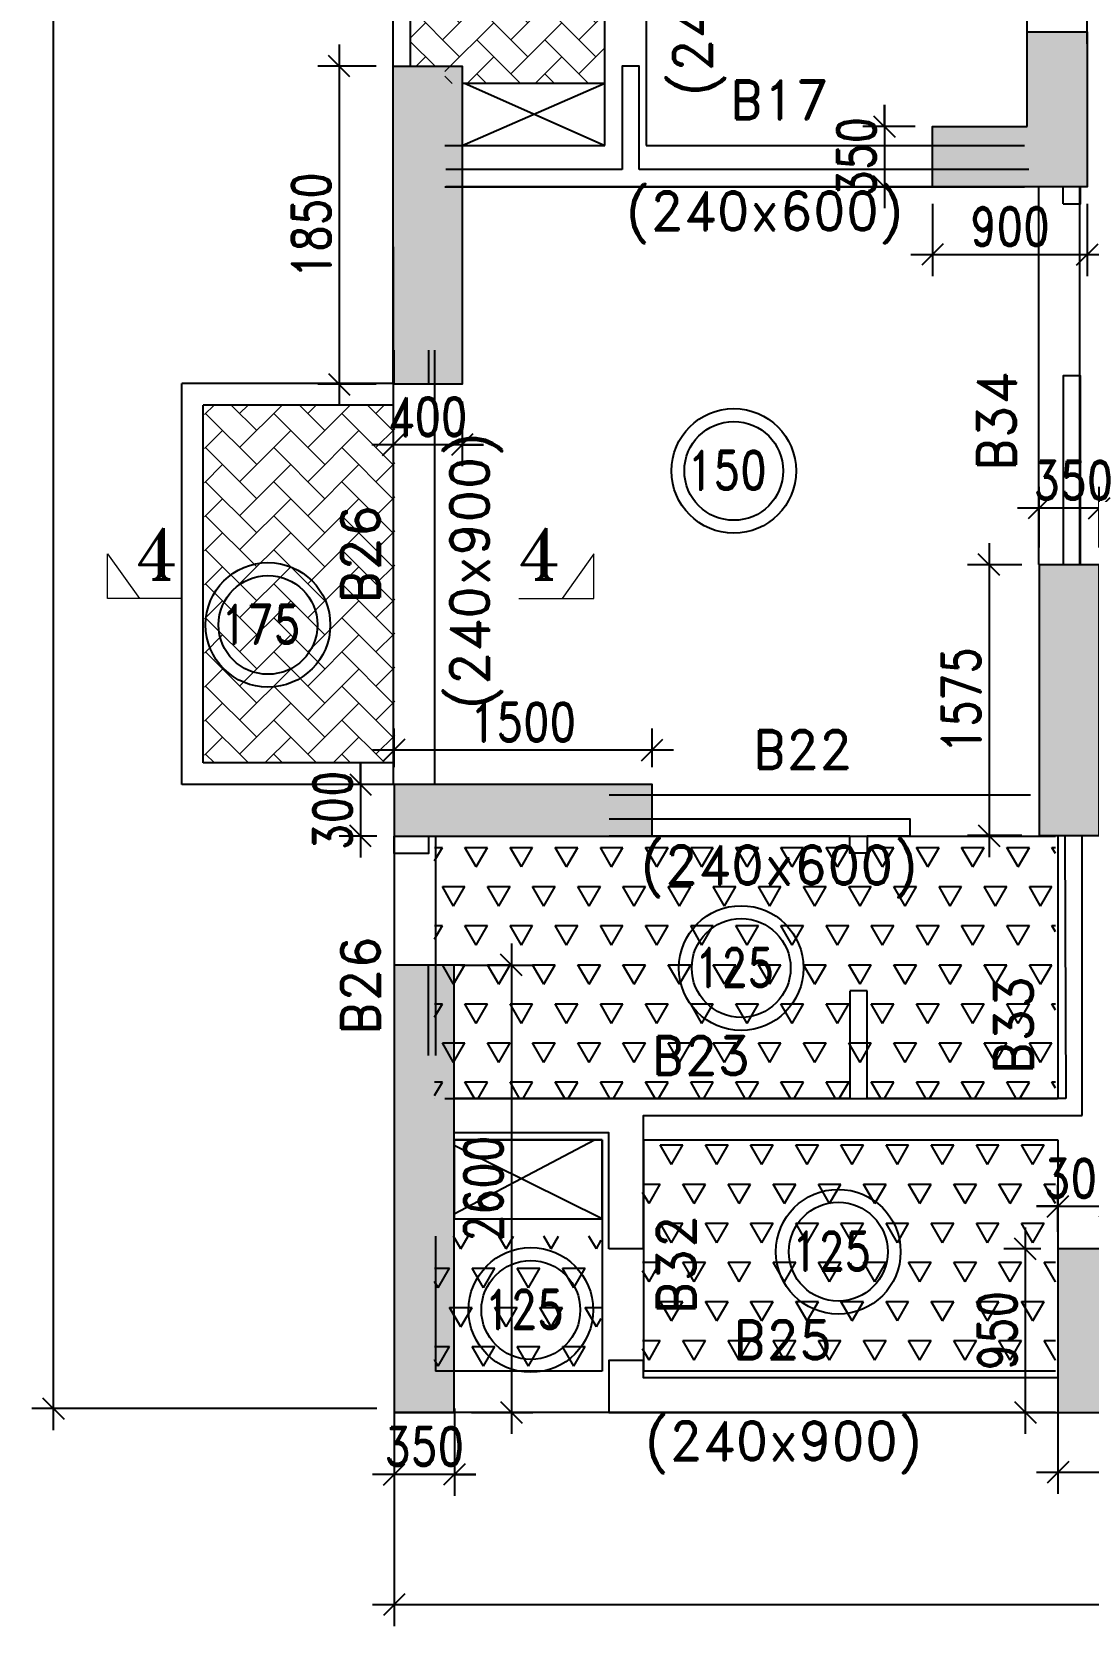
# Model space of a CAD drawing. Header units: millimetres. Extents: x 2061841 to 105821645, y -77612 to 48520811.
# Drawn here: x 105299193 to 105305333, y 48434909 to 48444176 of the extents above; entities that cross this region are included whole.
import ezdxf

# ---------------------------------------------------------------- set-up
doc = ezdxf.new("R2010")
doc.units = ezdxf.units.MM
doc.header["$LTSCALE"] = 10
doc.header["$MEASUREMENT"] = 0
doc.linetypes.add('$0$HIDDEN', pattern=[0.375, 0.25, -0.125])
for name, color, linetype in [('AS-COLS', 2, 'Continuous'), ('DIM', 8, 'Continuous'), ('S-BEAM', 4, 'Continuous'), ('S-BEAMNO.', 4, 'Continuous'), ('S-CUTOUT', 6, 'Continuous'), ('S-NON STR WALL', 1, 'Continuous'), ('S-OPENING', 6, 'Continuous'), ('S-slab thk.', 2, 'Continuous'), ('S-Sunk', 8, 'Continuous'), ('xa_type A_Seventh floor plan$0$A-WALL', 3, 'Continuous')]:
    doc.layers.add(name, color=color, linetype=linetype)
for name, color, linetype, lineweight in [('S-Hatch Balcony', 8, 'Continuous', 5), ('S-STRCOL HATCH', 33, 'Continuous', 9), ('SEC-LINE', 1, 'Continuous', 15)]:
    doc.layers.add(name, color=color, linetype=linetype, lineweight=lineweight)
doc.styles.add('200', font='romand.shx', dxfattribs={"width": 0.8, "height": 225})
doc.styles.add('RD', font='romand.shx', dxfattribs={"width": 0.9, "height": 225})
doc.styles.add('RT', font='romant.shx', dxfattribs={"height": 250})
doc.dimstyles.new('GR1', dxfattribs={"dimtxt": 225, "dimasz": 125, "dimexe": 125, "dimexo": 100, "dimgap": 50, "dimtad": 1, "dimdec": 0, "dimzin": 3, "dimdsep": 46, "dimtxsty": '200', "dimblk1": 'OBLIQUE', "dimblk2": 'OBLIQUE', "dimsah": 1, "dimcen": 0.0625, "dimdle": 125, "dimclrd": 3, "dimclre": 3, "dimclrt": 2, "dimadec": 0, "dimazin": 0, "dimtfac": 1, "dimtdec": 0, "dimtix": 1, "dimtmove": 0, "dimatfit": 3, "dimfxl": 1, "dimtolj": 1, "dimtzin": 0, "dimarcsym": 0})

# ---------------------------------------------------------------- blocks, each defined once
blk = doc.blocks.new('A$C21A8152F')
at = {"layer": 'SEC-LINE'}
for p, q in [((513, 311), (292, 3)), ((513, 3), (513, 311)), ((-7, 3), (513, 3))]:
    blk.add_line(p, q, dxfattribs=at)
blk = doc.blocks.new('_Oblique')
at = {"color": 0, "linetype": 'ByBlock', "lineweight": -2}
blk.add_line((-0.5, -0.5), (0.5, 0.5), dxfattribs=at)
blk = doc.blocks.new('*D359')
at = {"layer": 'Defpoints', "color": 0, "transparency": 16777216}
for p in [(102536317.6, 48561676.5), (102539498.1, 48561676.5), (102538298.6, 48534188.6)]:
    blk.add_point(p, dxfattribs=at)
at = {"layer": 'S-NON STR WALL', "color": 3, "lineweight": -2, "transparency": 16777216}
for p, q in [((102536317.6, 48534063.6), (102536317.6, 48561801.5)), ((102539398.1, 48561676.5), (102536192.6, 48561676.5)), ((102538198.6, 48534188.6), (102536192.6, 48534188.6))]:
    blk.add_line(p, q, dxfattribs=at)
at = {"layer": 'S-NON STR WALL', "color": 3, "linetype": 'ByBlock', "lineweight": -2, "transparency": 16777216, "xscale": 125, "yscale": 125, "zscale": 125}
for p, rotation in [((102536317.6, 48561676.5), 90), ((102536317.6, 48534188.6), 270)]:
    blk.add_blockref('_Oblique', p, dxfattribs=dict(at, rotation=rotation))
at = {"layer": 'S-NON STR WALL', "color": 2, "transparency": 16777216, "insert": (102536155.1, 48547932.6), "char_height": 225, "attachment_point": 5, "rotation": 90, "style": '200'}
blk.add_mtext('\\A1;27488', dxfattribs=at)
blk = doc.blocks.new('*D385')
at = {"layer": 'Defpoints', "color": 0, "transparency": 16777216}
for p in [(4554.3, 8748.3), (4554.3, 8352.1), (4904.3, 8340.2)]:
    blk.add_point(p, dxfattribs=at)
at = {"layer": 'DIM', "color": 3, "lineweight": -2, "transparency": 16777216}
for p, q in [((4554.3, 8452.1), (4554.3, 8873.3)), ((4904.3, 8440.2), (4904.3, 8873.3)), ((5029.3, 8748.3), (4429.3, 8748.3)), ((4554.3, 8748.3), (4429.3, 8748.3)), ((4904.3, 8748.3), (5029.3, 8748.3))]:
    blk.add_line(p, q, dxfattribs=at)
at = {"layer": 'DIM', "color": 3, "linetype": 'ByBlock', "lineweight": -2, "transparency": 16777216, "xscale": 125, "yscale": 125, "zscale": 125}
blk.add_blockref('_Oblique', (4554.3, 8748.3), dxfattribs=at)
at = {"layer": 'DIM', "color": 3, "linetype": 'ByBlock', "lineweight": -2, "transparency": 16777216, "xscale": 125, "yscale": 125, "zscale": 125, "rotation": 180}
blk.add_blockref('_Oblique', (4904.3, 8748.3), dxfattribs=at)
at = {"layer": 'DIM', "color": 2, "transparency": 16777216, "insert": (4729.3, 8910.8), "char_height": 225, "attachment_point": 5, "style": '200'}
blk.add_mtext('\\A1;350', dxfattribs=at)
blk = doc.blocks.new('*D427')
at = {"layer": 'Defpoints', "color": 0, "transparency": 16777216}
for p in [(874.3, 4135.9), (679.3, 3835.9), (874.3, 3835.9)]:
    blk.add_point(p, dxfattribs=at)
at = {"layer": 'DIM', "color": 3, "lineweight": -2, "transparency": 16777216}
for p, q in [((679.3, 4260.9), (679.3, 3710.9)), ((679.3, 4135.9), (679.3, 4260.9)), ((774.3, 4135.9), (554.3, 4135.9)), ((774.3, 3835.9), (554.3, 3835.9)), ((679.3, 3835.9), (679.3, 3710.9))]:
    blk.add_line(p, q, dxfattribs=at)
at = {"layer": 'DIM', "color": 3, "linetype": 'ByBlock', "lineweight": -2, "transparency": 16777216, "xscale": 125, "yscale": 125, "zscale": 125}
for p, rotation in [((679.3, 4135.9), 270), ((679.3, 3835.9), 90)]:
    blk.add_blockref('_Oblique', p, dxfattribs=dict(at, rotation=rotation))
at = {"layer": 'DIM', "color": 2, "transparency": 16777216, "insert": (516.8, 3985.9), "char_height": 225, "attachment_point": 5, "rotation": 90, "style": '200'}
blk.add_mtext('\\A1;300', dxfattribs=at)
blk = doc.blocks.new('*D428')
at = {"layer": 'Defpoints', "color": 0, "transparency": 16777216}
for p in [(874.3, 4335.9), (874.3, 4135.9), (2374.3, 4135.9)]:
    blk.add_point(p, dxfattribs=at)
at = {"layer": 'DIM', "color": 3, "lineweight": -2, "transparency": 16777216}
for p, q in [((874.3, 4235.9), (874.3, 4460.9)), ((2374.3, 4235.9), (2374.3, 4460.9)), ((2499.3, 4335.9), (749.3, 4335.9))]:
    blk.add_line(p, q, dxfattribs=at)
at = {"layer": 'DIM', "color": 3, "linetype": 'ByBlock', "lineweight": -2, "transparency": 16777216, "xscale": 125, "yscale": 125, "zscale": 125, "rotation": 180}
blk.add_blockref('_Oblique', (874.3, 4335.9), dxfattribs=at)
at = {"layer": 'DIM', "color": 3, "linetype": 'ByBlock', "lineweight": -2, "transparency": 16777216, "xscale": 125, "yscale": 125, "zscale": 125}
blk.add_blockref('_Oblique', (2374.3, 4335.9), dxfattribs=at)
at = {"layer": 'DIM', "color": 2, "transparency": 16777216, "insert": (1624.3, 4498.4), "char_height": 225, "attachment_point": 5, "style": '200'}
blk.add_mtext('\\A1;1500', dxfattribs=at)
blk = doc.blocks.new('*D429')
at = {"layer": 'Defpoints', "color": 0, "transparency": 16777216}
for p in [(1162.9, 3085.8), (1224.4, 485.9), (1555.9, 485.9)]:
    blk.add_point(p, dxfattribs=at)
at = {"layer": 'DIM', "color": 3, "lineweight": -2, "transparency": 16777216}
for p, q in [((1555.9, 3210.8), (1555.9, 360.9)), ((1262.9, 3085.8), (1680.9, 3085.8)), ((1324.4, 485.9), (1680.9, 485.9))]:
    blk.add_line(p, q, dxfattribs=at)
at = {"layer": 'DIM', "color": 3, "linetype": 'ByBlock', "lineweight": -2, "transparency": 16777216, "xscale": 125, "yscale": 125, "zscale": 125}
for p, rotation in [((1555.9, 3085.8), 90), ((1555.9, 485.9), 270)]:
    blk.add_blockref('_Oblique', p, dxfattribs=dict(at, rotation=rotation))
at = {"layer": 'DIM', "color": 2, "transparency": 16777216, "insert": (1393.4, 1785.8), "char_height": 225, "attachment_point": 5, "rotation": 90, "style": '200'}
blk.add_mtext('\\A1;2600', dxfattribs=at)
blk = doc.blocks.new('*D430')
at = {"layer": 'Defpoints', "color": 0, "transparency": 16777216}
for p in [(874.6, 607.9), (1224.6, 607.9), (874.6, 125)]:
    blk.add_point(p, dxfattribs=at)
at = {"layer": 'DIM', "color": 3, "lineweight": -2, "transparency": 16777216}
for p, q in [((874.6, 507.9), (874.6, 0)), ((1224.6, 507.9), (1224.6, 0)), ((1349.6, 125), (749.6, 125)), ((874.6, 125), (749.6, 125)), ((1224.6, 125), (1349.6, 125))]:
    blk.add_line(p, q, dxfattribs=at)
at = {"layer": 'DIM', "color": 3, "linetype": 'ByBlock', "lineweight": -2, "transparency": 16777216, "xscale": 125, "yscale": 125, "zscale": 125}
blk.add_blockref('_Oblique', (874.6, 125), dxfattribs=at)
at = {"layer": 'DIM', "color": 3, "linetype": 'ByBlock', "lineweight": -2, "transparency": 16777216, "xscale": 125, "yscale": 125, "zscale": 125, "rotation": 180}
blk.add_blockref('_Oblique', (1224.6, 125), dxfattribs=at)
at = {"layer": 'DIM', "color": 2, "transparency": 16777216, "insert": (1049.6, 287.5), "char_height": 225, "attachment_point": 5, "style": '200'}
blk.add_mtext('\\A1;350', dxfattribs=at)
blk = doc.blocks.new('*D431')
at = {"layer": 'Defpoints', "color": 0, "transparency": 16777216}
for p in [(4623.8, 5413.4), (4332.8, 3838.4), (4623.8, 3838.4)]:
    blk.add_point(p, dxfattribs=at)
at = {"layer": 'DIM', "color": 3, "lineweight": -2, "transparency": 16777216}
for p, q in [((4332.8, 5538.4), (4332.8, 3713.4)), ((4523.8, 5413.4), (4207.8, 5413.4)), ((4523.8, 3838.4), (4207.8, 3838.4))]:
    blk.add_line(p, q, dxfattribs=at)
at = {"layer": 'DIM', "color": 3, "linetype": 'ByBlock', "lineweight": -2, "transparency": 16777216, "xscale": 125, "yscale": 125, "zscale": 125}
for p, rotation in [((4332.8, 5413.4), 90), ((4332.8, 3838.4), 270)]:
    blk.add_blockref('_Oblique', p, dxfattribs=dict(at, rotation=rotation))
at = {"layer": 'DIM', "color": 2, "transparency": 16777216, "insert": (4170.3, 4625.9), "char_height": 225, "attachment_point": 5, "rotation": 90, "style": '200'}
blk.add_mtext('\\A1;1575', dxfattribs=at)
blk = doc.blocks.new('*D432')
at = {"layer": 'Defpoints', "color": 0, "transparency": 16777216}
for p in [(4623.8, 5741.8), (4623.8, 5413.4), (4973.8, 5413.4)]:
    blk.add_point(p, dxfattribs=at)
at = {"layer": 'DIM', "color": 3, "lineweight": -2, "transparency": 16777216}
for p, q in [((4623.8, 5513.4), (4623.8, 5866.8)), ((4973.8, 5513.4), (4973.8, 5866.8)), ((5098.8, 5741.8), (4498.8, 5741.8))]:
    blk.add_line(p, q, dxfattribs=at)
at = {"layer": 'DIM', "color": 3, "linetype": 'ByBlock', "lineweight": -2, "transparency": 16777216, "xscale": 125, "yscale": 125, "zscale": 125, "rotation": 180}
blk.add_blockref('_Oblique', (4623.8, 5741.8), dxfattribs=at)
at = {"layer": 'DIM', "color": 3, "linetype": 'ByBlock', "lineweight": -2, "transparency": 16777216, "xscale": 125, "yscale": 125, "zscale": 125}
blk.add_blockref('_Oblique', (4973.8, 5741.8), dxfattribs=at)
at = {"layer": 'DIM', "color": 2, "transparency": 16777216, "insert": (4823.8, 5904.3), "char_height": 225, "attachment_point": 5, "style": '200'}
blk.add_mtext('\\A1;350', dxfattribs=at)
blk = doc.blocks.new('*D433')
at = {"layer": 'Defpoints', "color": 0, "transparency": 16777216}
for p in [(869.7, 8311.5), (555.4, 6461.9), (869.8, 6461.9)]:
    blk.add_point(p, dxfattribs=at)
at = {"layer": 'DIM', "color": 3, "lineweight": -2, "transparency": 16777216}
for p, q in [((555.4, 8436.5), (555.4, 6336.9)), ((769.7, 8311.5), (430.4, 8311.5)), ((769.8, 6461.9), (430.4, 6461.9))]:
    blk.add_line(p, q, dxfattribs=at)
at = {"layer": 'DIM', "color": 3, "linetype": 'ByBlock', "lineweight": -2, "transparency": 16777216, "xscale": 125, "yscale": 125, "zscale": 125}
for p, rotation in [((555.4, 8311.5), 90), ((555.4, 6461.9), 270)]:
    blk.add_blockref('_Oblique', p, dxfattribs=dict(at, rotation=rotation))
at = {"layer": 'DIM', "color": 2, "transparency": 16777216, "insert": (392.9, 7386.7), "char_height": 225, "attachment_point": 5, "rotation": 90, "style": '200'}
blk.add_mtext('\\A1;1850', dxfattribs=at)
blk = doc.blocks.new('*D434')
at = {"layer": 'Defpoints', "color": 0, "transparency": 16777216}
for p in [(869.8, 6461.9), (1269.8, 6461.9), (869.8, 6110.9)]:
    blk.add_point(p, dxfattribs=at)
at = {"layer": 'DIM', "color": 3, "lineweight": -2, "transparency": 16777216}
for p, q in [((869.8, 6361.9), (869.8, 5985.9)), ((1269.8, 6361.9), (1269.8, 5985.9)), ((1394.8, 6110.9), (744.8, 6110.9)), ((869.8, 6110.9), (744.8, 6110.9)), ((1269.8, 6110.9), (1394.8, 6110.9))]:
    blk.add_line(p, q, dxfattribs=at)
at = {"layer": 'DIM', "color": 3, "linetype": 'ByBlock', "lineweight": -2, "transparency": 16777216, "xscale": 125, "yscale": 125, "zscale": 125}
blk.add_blockref('_Oblique', (869.8, 6110.9), dxfattribs=at)
at = {"layer": 'DIM', "color": 3, "linetype": 'ByBlock', "lineweight": -2, "transparency": 16777216, "xscale": 125, "yscale": 125, "zscale": 125, "rotation": 180}
blk.add_blockref('_Oblique', (1269.8, 6110.9), dxfattribs=at)
at = {"layer": 'DIM', "color": 2, "transparency": 16777216, "insert": (1069.8, 6273.4), "char_height": 225, "attachment_point": 5, "style": '200'}
blk.add_mtext('\\A1;400', dxfattribs=at)
blk = doc.blocks.new('*D454')
at = {"layer": 'AS-COLS', "color": 3, "lineweight": -2, "transparency": 16777216}
for p, q in [((4733.6, 1535.5), (4733.6, 1808.6)), ((5033.6, 1535.5), (5033.6, 1808.6)), ((4608.6, 1683.6), (5158.6, 1683.6)), ((4733.6, 1683.6), (4608.6, 1683.6)), ((5033.6, 1683.6), (5158.6, 1683.6))]:
    blk.add_line(p, q, dxfattribs=at)
at = {"layer": 'Defpoints', "color": 0, "transparency": 16777216}
for p in [(5033.6, 1683.6), (4733.6, 1435.5), (5033.6, 1435.5)]:
    blk.add_point(p, dxfattribs=at)
at = {"layer": 'AS-COLS', "color": 3, "linetype": 'ByBlock', "lineweight": -2, "transparency": 16777216, "xscale": 125, "yscale": 125, "zscale": 125}
blk.add_blockref('_Oblique', (4733.6, 1683.6), dxfattribs=at)
at = {"layer": 'AS-COLS', "color": 3, "linetype": 'ByBlock', "lineweight": -2, "transparency": 16777216, "xscale": 125, "yscale": 125, "zscale": 125, "rotation": 180}
blk.add_blockref('_Oblique', (5033.6, 1683.6), dxfattribs=at)
at = {"layer": 'AS-COLS', "color": 2, "transparency": 16777216, "insert": (4883.6, 1846.1), "char_height": 225, "attachment_point": 5, "style": '200'}
blk.add_mtext('\\A1;300', dxfattribs=at)
blk = doc.blocks.new('*D455')
at = {"layer": 'AS-COLS', "color": 3, "lineweight": -2, "transparency": 16777216}
for p, q in [((4543.7, 1560.5), (4543.7, 360.9)), ((4633.6, 1435.5), (4418.7, 1435.5)), ((4633.6, 485.9), (4418.7, 485.9))]:
    blk.add_line(p, q, dxfattribs=at)
at = {"layer": 'Defpoints', "color": 0, "transparency": 16777216}
for p in [(4733.6, 1435.5), (4543.7, 485.9), (4733.6, 485.9)]:
    blk.add_point(p, dxfattribs=at)
at = {"layer": 'AS-COLS', "color": 3, "linetype": 'ByBlock', "lineweight": -2, "transparency": 16777216, "xscale": 125, "yscale": 125, "zscale": 125}
for p, rotation in [((4543.7, 1435.5), 90), ((4543.7, 485.9), 270)]:
    blk.add_blockref('_Oblique', p, dxfattribs=dict(at, rotation=rotation))
at = {"layer": 'AS-COLS', "color": 2, "transparency": 16777216, "insert": (4381.2, 960.7), "char_height": 225, "attachment_point": 5, "rotation": 90, "style": '200'}
blk.add_mtext('\\A1;950', dxfattribs=at)
blk = doc.blocks.new('*D457')
at = {"layer": 'AS-COLS', "color": 3, "lineweight": -2, "transparency": 16777216}
for p, q in [((4733.6, 517.6), (4733.6, 12.1)), ((6523.6, 385.9), (6523.6, 12.1)), ((6648.6, 137.1), (4608.6, 137.1))]:
    blk.add_line(p, q, dxfattribs=at)
at = {"layer": 'Defpoints', "color": 0, "transparency": 16777216}
for p in [(4733.6, 617.6), (6523.6, 485.9), (4733.6, 137.1)]:
    blk.add_point(p, dxfattribs=at)
at = {"layer": 'AS-COLS', "color": 3, "linetype": 'ByBlock', "lineweight": -2, "transparency": 16777216, "xscale": 125, "yscale": 125, "zscale": 125, "rotation": 180}
blk.add_blockref('_Oblique', (4733.6, 137.1), dxfattribs=at)
at = {"layer": 'AS-COLS', "color": 3, "linetype": 'ByBlock', "lineweight": -2, "transparency": 16777216, "xscale": 125, "yscale": 125, "zscale": 125}
blk.add_blockref('_Oblique', (6523.6, 137.1), dxfattribs=at)
at = {"layer": 'AS-COLS', "color": 2, "transparency": 16777216, "insert": (5628.6, 299.6), "char_height": 225, "attachment_point": 5, "style": '200'}
blk.add_mtext('\\A1;1790', dxfattribs=at)
blk = doc.blocks.new('*D477')
at = {"layer": 'AS-COLS', "color": 3, "lineweight": -2, "transparency": 16777216}
for p, q in [((4004.3, 7510.5), (4004.3, 7091.3)), ((4904.3, 7510.5), (4904.3, 7091.3)), ((3879.3, 7216.3), (5029.3, 7216.3))]:
    blk.add_line(p, q, dxfattribs=at)
at = {"layer": 'Defpoints', "color": 0, "transparency": 16777216}
for p in [(4004.3, 7610.5), (4904.3, 7610.5), (4904.3, 7216.3)]:
    blk.add_point(p, dxfattribs=at)
at = {"layer": 'AS-COLS', "color": 3, "linetype": 'ByBlock', "lineweight": -2, "transparency": 16777216, "xscale": 125, "yscale": 125, "zscale": 125, "rotation": 180}
blk.add_blockref('_Oblique', (4004.3, 7216.3), dxfattribs=at)
at = {"layer": 'AS-COLS', "color": 3, "linetype": 'ByBlock', "lineweight": -2, "transparency": 16777216, "xscale": 125, "yscale": 125, "zscale": 125}
blk.add_blockref('_Oblique', (4904.3, 7216.3), dxfattribs=at)
at = {"layer": 'AS-COLS', "color": 2, "transparency": 16777216, "insert": (4454.3, 7378.8), "char_height": 225, "attachment_point": 5, "style": '200'}
blk.add_mtext('\\A1;900', dxfattribs=at)
blk = doc.blocks.new('*D478')
at = {"layer": 'AS-COLS', "color": 3, "lineweight": -2, "transparency": 16777216}
for p, q in [((3724.4, 8085.5), (3724.4, 7485.5)), ((3724.4, 7960.5), (3724.4, 8085.5)), ((3904.3, 7960.5), (3599.4, 7960.5)), ((3904.3, 7610.5), (3599.4, 7610.5)), ((3724.4, 7610.5), (3724.4, 7485.5))]:
    blk.add_line(p, q, dxfattribs=at)
at = {"layer": 'Defpoints', "color": 0, "transparency": 16777216}
for p in [(4004.3, 7960.5), (3724.4, 7610.5), (4004.3, 7610.5)]:
    blk.add_point(p, dxfattribs=at)
at = {"layer": 'AS-COLS', "color": 3, "linetype": 'ByBlock', "lineweight": -2, "transparency": 16777216, "xscale": 125, "yscale": 125, "zscale": 125}
for p, rotation in [((3724.4, 7960.5), 270), ((3724.4, 7610.5), 90)]:
    blk.add_blockref('_Oblique', p, dxfattribs=dict(at, rotation=rotation))
at = {"layer": 'AS-COLS', "color": 2, "transparency": 16777216, "insert": (3561.9, 7785.5), "char_height": 225, "attachment_point": 5, "rotation": 90, "style": '200'}
blk.add_mtext('\\A1;350', dxfattribs=at)
blk = doc.blocks.new('*D662')
at = {"layer": 'AS-COLS', "color": 3, "lineweight": -2, "transparency": 16777216}
for p, q in [((102538298.3, 48534066.5), (102538298.3, 48532924)), ((102563538.6, 48534066.5), (102563538.6, 48532924)), ((102538173.3, 48533049), (102563663.6, 48533049))]:
    blk.add_line(p, q, dxfattribs=at)
at = {"layer": 'Defpoints', "color": 0, "transparency": 16777216}
for p in [(102538298.3, 48534166.5), (102563538.6, 48534166.5), (102563538.6, 48533049)]:
    blk.add_point(p, dxfattribs=at)
at = {"layer": 'AS-COLS', "color": 3, "linetype": 'ByBlock', "lineweight": -2, "transparency": 16777216, "xscale": 125, "yscale": 125, "zscale": 125, "rotation": 180}
blk.add_blockref('_Oblique', (102538298.3, 48533049), dxfattribs=at)
at = {"layer": 'AS-COLS', "color": 3, "linetype": 'ByBlock', "lineweight": -2, "transparency": 16777216, "xscale": 125, "yscale": 125, "zscale": 125}
blk.add_blockref('_Oblique', (102563538.6, 48533049), dxfattribs=at)
at = {"layer": 'AS-COLS', "color": 2, "transparency": 16777216, "insert": (102550918.4, 48533211.5), "char_height": 225, "attachment_point": 5, "style": '200'}
blk.add_mtext('\\A1;25240', dxfattribs=at)
blk = doc.blocks.new('G$CDE8A9FAD')
at = {"layer": 'S-STRCOL HATCH'}
h = blk.add_hatch(color=256, dxfattribs=at)
h.dxf.hatch_style = 1
h.paths.add_polyline_path([(4554.3, 7960.5), (4554.3, 8510.5), (4904.3, 8510.5), (4904.3, 7610.5), (4004.3, 7610.5), (4004.3, 7960.5), (4554.3, 7960.5)])
h = blk.add_hatch(color=256, dxfattribs=at)
h.dxf.hatch_style = 1
h.paths.add_polyline_path([(869.8, 6461.9), (869.7, 8311.5), (1269.7, 8311.5), (1269.8, 6461.9), (869.8, 6461.9)])
h = blk.add_hatch(color=256, dxfattribs=at)
h.dxf.hatch_style = 1
h.paths.add_polyline_path([(4623.8, 3838.4), (4973.8, 3838.4), (4973.8, 5413.4), (4623.8, 5413.4), (4623.8, 3838.4)])
h = blk.add_hatch(color=256, dxfattribs=at)
h.dxf.hatch_style = 1
h.paths.add_polyline_path([(874.3, 3835.9), (2374.3, 3835.9), (2374.3, 4135.9), (874.3, 4135.9), (874.3, 3835.9)])
h = blk.add_hatch(color=256, dxfattribs=at)
h.dxf.hatch_style = 1
h.paths.add_polyline_path([(1224.4, 485.9), (1224.4, 3085.8), (874.4, 3085.8), (874.4, 485.9), (1224.4, 485.9)])
h = blk.add_hatch(color=256, dxfattribs=at)
h.dxf.hatch_style = 1
h.paths.add_polyline_path([(4733.6, 485.9), (6519, 485.9), (6519, 805.9), (5033.6, 805.9), (5033.6, 1435.5), (4733.6, 1435.5), (4733.6, 485.9)])
at = {"layer": 'AS-COLS', "color": 1, "elevation": 0}
for points in [[(4554.3, 7960.5), (4554.3, 8510.5), (4904.3, 8510.5), (4904.3, 7610.5), (4004.3, 7610.5), (4004.3, 7960.5), (4554.3, 7960.5)], [(4733.6, 485.9), (6519, 485.9), (6519, 805.9), (5033.6, 805.9), (5033.6, 1435.5), (4733.6, 1435.5), (4733.6, 485.9)]]:
    blk.add_lwpolyline(points, dxfattribs=at)
for points in [[(869.8, 6461.9), (869.7, 8311.5), (1269.7, 8311.5), (1269.8, 6461.9)], [(4623.8, 3838.4), (4973.8, 3838.4), (4973.8, 5413.4), (4623.8, 5413.4)], [(874.3, 3835.9), (2374.3, 3835.9), (2374.3, 4135.9), (874.3, 4135.9)], [(1224.4, 485.9), (1224.4, 3085.8), (874.4, 3085.8), (874.4, 485.9)]]:
    blk.add_lwpolyline(points, close=True, dxfattribs=at)
at = {"layer": 'AS-COLS', "color": 6}
for base, p1, p2, picture, middle in [((3724.4, 7610.5), (4004.3, 7960.5), (4004.3, 7610.5), '*D478', (3561.9, 7785.5)), ((4543.7, 485.9), (4733.6, 1435.5), (4733.6, 485.9), '*D455', (4381.2, 960.7))]:
    dim = blk.add_linear_dim(base=base, p1=p1, p2=p2, angle=90, dimstyle='GR1', dxfattribs=at)
    dim.commit()
    dim.dimension.update_dxf_attribs({"geometry": picture, "text_midpoint": middle})
for base, p1, p2, picture, middle in [((4904.3, 7216.3), (4004.3, 7610.5), (4904.3, 7610.5), '*D477', (4454.3, 7378.8)), ((5033.6, 1683.6), (4733.6, 1435.5), (5033.6, 1435.5), '*D454', (4883.6, 1846.1)), ((4733.6, 137.1), (6523.6, 485.9), (4733.6, 617.6), '*D457', (5628.6, 299.6))]:
    dim = blk.add_linear_dim(base=base, p1=p1, p2=p2, dimstyle='GR1', dxfattribs=at)
    dim.commit()
    dim.dimension.update_dxf_attribs({"geometry": picture, "text_midpoint": middle})
at = {"layer": 'DIM'}
for base, p1, p2, picture, middle in [((4554.3, 8748.3, 0), (4904.3, 8340.2), (4554.3, 8352.1), '*D385', (4729.3, 8910.8, 0)), ((869.8, 6110.9, 0), (1269.8, 6461.9), (869.8, 6461.9), '*D434', (1069.8, 6273.4, 0)), ((874.3, 4335.9, 0), (2374.3, 4135.9), (874.3, 4135.9), '*D428', (1624.3, 4498.4, 0)), ((874.6, 125, 0), (1224.6, 607.9), (874.6, 607.9), '*D430', (1049.6, 287.5, 0))]:
    dim = blk.add_linear_dim(base=base, p1=p1, p2=p2, dimstyle='GR1', dxfattribs=at)
    dim.commit()
    dim.dimension.update_dxf_attribs({"geometry": picture, "text_midpoint": middle})
for base, p1, p2, picture, middle in [((555.4, 6461.9, 0), (869.7, 8311.5), (869.8, 6461.9), '*D433', (392.9, 7386.7, 0)), ((4332.8, 3838.4, 0), (4623.8, 5413.4), (4623.8, 3838.4), '*D431', (4170.3, 4625.9, 0)), ((679.3, 3835.9, 0), (874.3, 4135.9), (874.3, 3835.9), '*D427', (516.8, 3985.9, 0)), ((1555.9, 485.9, 0), (1162.9, 3085.8), (1224.4, 485.9), '*D429', (1393.4, 1785.8, 0))]:
    dim = blk.add_linear_dim(base=base, p1=p1, p2=p2, angle=90, dimstyle='GR1', dxfattribs=at)
    dim.commit()
    dim.dimension.update_dxf_attribs({"geometry": picture, "text_midpoint": middle})
dim = blk.add_linear_dim(base=(4623.8, 5741.8, 0), p1=(4973.8, 5413.4), p2=(4623.8, 5413.4), dimstyle='GR1', dxfattribs=at)
dim.commit()
dim.dimension.update_dxf_attribs({"geometry": '*D432', "text_midpoint": (4823.8, 5741.8, 0), "dimtype": 128})
blk = doc.blocks.new('TOWER-A TYPICAL FLOOR FRAMING PLAN N')
at = {"layer": 'S-Hatch Balcony'}
h = blk.add_hatch(dxfattribs=at)
h.set_pattern_fill('AR-HBONE', color=256, scale=35, style=0)
h.set_pattern_definition([(45, (101994357.28, 48841298.31), (2e-14, 197.9899), [420, -140]), (135, (101994456.27, 48841397.31), (2e-14, 197.9899), [420, -140])])
edge = h.paths.add_edge_path()
edge.add_line((102539649, 48547716.2), (102538393.7, 48547716.2))
edge.add_line((102538393.7, 48547716.2), (102538393.7, 48541991.2))
edge.add_line((102538393.7, 48541991.2), (102538593.7, 48541991.2))
edge.add_line((102538593.7, 48541991.2), (102538593.7, 48541891.2))
edge.add_line((102538593.7, 48541891.2), (102539518.8, 48541891.2))
edge.add_line((102539518.8, 48541891.2), (102539518.8, 48544140))
edge.add_line((102539518.8, 48544140), (102539649, 48544140))
edge.add_line((102539649, 48544140), (102539653.7, 48547676.2))
h = blk.add_hatch(dxfattribs=at)
h.set_pattern_fill('AR-HBONE', color=256, scale=35, style=0)
h.set_pattern_definition([(45, (101994365.28, 48841501.32), (2e-14, 197.9899), [420, -140]), (135, (101994464.28, 48841600.32), (2e-14, 197.9899), [420, -140])])
h.paths.add_polyline_path([(102538301.7, 48540021.5), (102537196.4, 48540021.5), (102537196.4, 48537941.5), (102538301.7, 48537941.5)])
at = {"layer": 'S-Sunk'}
h = blk.add_hatch(dxfattribs=at)
h.set_pattern_fill('TRIANG', color=8, scale=700, style=0)
h.set_pattern_definition([(60, (101974325.8, 48843063.37), (-131.25, 227.33167), [131.25, -131.25]), (120, (101974325.8, 48843063.37), (-262.5, 1e-07), [131.25, -131.25]), (0, (101974260.17, 48843177.04), (131.25, 227.33167), [131.25, -131.25])])
h.paths.add_polyline_path([(102538533.7, 48537516.5), (102542143.6, 48537516.5), (102542143.6, 48535991.5), (102538533.7, 48535991.5)])
h = blk.add_hatch(dxfattribs=at)
h.set_pattern_fill('TRIANG', color=8, scale=700, style=0)
h.set_pattern_definition([(60, (101974411.64, 48841333.37), (-131.25, 227.33167), [131.25, -131.25]), (120, (101974411.64, 48841333.37), (-262.5, 1e-07), [131.25, -131.25]), (0, (101974346.02, 48841447.04), (131.25, 227.33167), [131.25, -131.25])])
h.paths.add_polyline_path([(102539743, 48535786.5), (102542143.6, 48535786.5), (102542143.6, 48534441.6), (102539743, 48534441.6)])
h = blk.add_hatch(dxfattribs=at)
h.set_pattern_fill('TRIANG', color=8, scale=700, style=0)
h.set_pattern_definition([(60, (101970561.7, 48841298.31), (-131.25, 227.33167), [131.25, -131.25]), (120, (101970561.7, 48841298.31), (-262.5, 1e-07), [131.25, -131.25]), (0, (101970496.07, 48841411.98), (131.25, 227.33167), [131.25, -131.25])])
h.paths.add_polyline_path([(102538533.7, 48535191.5), (102539503, 48535191.5), (102539503, 48534406.5), (102538533.7, 48534406.5)])
at = {"layer": 'S-BEAM'}
for p, q in [((102538293.7, 48541991.2), (102538293.7, 48547801.2, 0)), ((102538393.7, 48541991.2), (102538393.7, 48547701.2, 0)), ((102539523.6, 48541531.2), (102539523.6, 48543841.2)), ((102539523.6, 48541891.2), (102538693.7, 48541891.2)), ((102538593.7, 48541531.2), (102539518.8, 48541531.2)), ((102538693.7, 48541531.2), (102539523.6, 48541531.2)), ((102538293.7, 48540941.2), (102538293.7, 48537816.5)), ((102538293.7, 48540146.5, 0), (102537063.4, 48540146.5, 0)), ((102537063.4, 48537816.5, 0), (102537063.4, 48540146.5, 0)), ((102538298.6, 48540021.5, 0), (102537188.4, 48540021.5, 0)), ((102537188.4, 48537941.5, 0), (102537188.4, 48540021.5, 0)), ((102538293.7, 48537941.5, 0), (102537188.4, 48537941.5, 0)), ((102538293.7, 48537816.5, 0), (102537063.4, 48537816.5, 0)), ((102542157.8, 48537519.1), (102542157.8, 48535991.5)), ((102538298.3, 48537516.5), (102538298.3, 48534166.5)), ((102538298.3, 48537516.5), (102538298.3, 48536377.9)), ((102538538.3, 48537516.5), (102538538.3, 48536241.5)), ((102539548.3, 48537516.5), (102542143.6, 48537516.5)), ((102538533.7, 48535991.5), (102538533.7, 48535991.5)), ((102542157.8, 48535751.5), (102542157.8, 48535116.2)), ((102538538.3, 48535191.5), (102538538.3, 48534406.5)), ((102539507.6, 48534406.5), (102538538.3, 48534406.5)), ((102542143, 48534406.5), (102539747.6, 48534406.5)), ((102542143, 48534166.5), (102538298.3, 48534166.5))]:
    blk.add_line(p, q, dxfattribs=at)
at = {"layer": 'S-BEAM', "linetype": '$0$HIDDEN'}
for p, q in [((102539763.6, 48543865), (102539763.6, 48541531.2)), ((102539763.6, 48541531.2), (102541963.6, 48541531.2)), ((102538593.7, 48541291.2), (102541963.6, 48541291.2)), ((102542043.6, 48541291.2), (102542043.6, 48539094.1)), ((102542283.6, 48541291.2), (102542283.6, 48539094.1)), ((102538533.7, 48540341.2), (102538533.7, 48537816.5)), ((102539548.3, 48537756.5), (102541997.8, 48537756.5)), ((102538593.7, 48535991.5), (102542157.8, 48535991.5)), ((102538648.3, 48535751.5), (102539507.6, 48535751.5)), ((102539507.6, 48535751.5), (102539507.6, 48534406.5)), ((102539743, 48535751.5), (102542157.8, 48535751.5)), ((102539747.6, 48535751.5), (102539747.6, 48534406.5))]:
    blk.add_line(p, q, dxfattribs=at)
at = {"layer": 'S-CUTOUT'}
for p, q in [((102538693.7, 48541531.2), (102539518.8, 48541891.2)), ((102539518.8, 48541531.2), (102538707.9, 48541891.2)), ((102538648.3, 48535320.4), (102539463.6, 48535751.5)), ((102539507.6, 48535291.5), (102538648.3, 48535716.9))]:
    blk.add_line(p, q, dxfattribs=at)
at = {"layer": 'S-CUTOUT', "elevation": 0}
blk.add_lwpolyline([(102539507.6, 48535751.5), (102538648.3, 48535751.5), (102538648.3, 48535291.5), (102539507.6, 48535291.5)], close=True, dxfattribs=at)
at = {"layer": 'S-slab thk.'}
for centre, radius in [((102540273.1, 48539639.2, 0), 362.3), ((102540273.1, 48539639.2, 0), 287.3), ((102537565.2, 48538744, 0), 362.3), ((102537565.2, 48538744, 0), 287.3), ((102540316.2, 48536749.5, 0), 362.3), ((102540316.2, 48536749.5, 0), 287.3), ((102540880.6, 48535100.4, 0), 362.3), ((102540880.6, 48535100.4, 0), 287.3), ((102539093.2, 48534761.6), 362.3), ((102539093.2, 48534761.6), 287.3)]:
    blk.add_circle(centre, radius, dxfattribs=at)
at = {"layer": 'xa_type A_Seventh floor plan$0$A-WALL', "color": 3}
for p, q in [((102539623.4, 48541391.2, 0), (102538598.3, 48541391.2)), ((102542197.9, 48537516.2), (102542203.4, 48535991.5)), ((102541048.3, 48536616.5), (102540948.3, 48536616.5)), ((102541048.3, 48535991.5), (102541048.3, 48536616.5)), ((102541048.3, 48535991.5, 0), (102541048.3, 48536615.5, 0)), ((102542203.4, 48535991.5), (102541048.3, 48535991.5)), ((102539747.6, 48535117.6, 0), (102539547.6, 48535117.6, 0))]:
    blk.add_line(p, q, dxfattribs=at)
at = {"layer": 'xa_type A_Seventh floor plan$0$A-WALL', "color": 3, "elevation": 0}
for points in [[(102539723.3, 48541391.2), (102539723.4, 48541991.2), (102539623.4, 48541991.2), (102539623.4, 48541391.2)], [(102541988.2, 48541391.1), (102539723.3, 48541391.3)], [(102541988.2, 48541291.2), (102538598.3, 48541291.2)], [(102542188.2, 48541191.2), (102542288.2, 48541191.2), (102542288.2, 48541291.2)], [(102542188.2, 48541191.2), (102542188.2, 48541291.2)], [(102538498.3, 48540341.2), (102538498.3, 48540142.7), (102538298.3, 48540142.6), (102538298.3, 48540341.2)], [(102542288.2, 48539094.1), (102542288.2, 48540191.2), (102542188.2, 48540191.2), (102542188.2, 48539094.1)], [(102539548, 48537616.8), (102541297.1, 48537617.1), (102541297.5, 48537517.1), (102541048.3, 48537516.5), (102541048.3, 48537416.5), (102540948.3, 48537416.5), (102540948.3, 48537516.5), (102539548, 48537516.5)], [(102538498.3, 48537516.5), (102538498.3, 48537415.5), (102538298.3, 48537415.5), (102538298.3, 48537516.2)], [(102542297.6, 48535891.5), (102542297.6, 48537516.2)], [(102538498.3, 48536241.2), (102538498.3, 48536765.5), (102538298.3, 48536765.5), (102538298.3, 48536241.2)], [(102540948.3, 48536615.5), (102540948.3, 48535991.5), (102538648, 48535991.5)], [(102539747.6, 48535117.6), (102539747.6, 48535891.5), (102542297.6, 48535891.5)], [(102539547.6, 48535117.6), (102539547.6, 48535791.5), (102538648, 48535791.5)], [(102542157.4, 48534366.5), (102539747.6, 48534366.5), (102539747.6, 48534467.6), (102539547.6, 48534467.6), (102539547.6, 48534166.5), (102542157.4, 48534166.5)]]:
    blk.add_lwpolyline(points, dxfattribs=at)
at = {"layer": 'AS-COLS', "color": 6}
blk.add_blockref('G$CDE8A9FAD', (102537424, 48533680.7), dxfattribs=at)
at = {"layer": 'SEC-LINE', "yscale": 0.8399999998509884}
for p, xscale, zscale in [((102537062.8, 48538895.6), -0.8399999998509884, 0.84), ((102539029.3, 48538895.6), 0.8399999998509884, 0.8399999998509884)]:
    blk.add_blockref('A$C21A8152F', p, dxfattribs=dict(at, xscale=xscale, zscale=zscale))
at = {"layer": 'S-BEAMNO.', "color": 2, "style": 'RD'}
for s, rotation, p in [('(240x600)', 90.00028, (102540145.5, 48541821.3)), ('(240x600)', 0.00028, (102539652.3, 48541038.2, 0)), ('(240x900)', 90.00028, (102538849.8, 48538257.5)), ('(240x600)', 0.00028, (102539735.9, 48537235.8, 0)), ('(240x900)', 0.00028, (102539762, 48533888.7))]:
    blk.add_text(s, height=225, rotation=rotation, dxfattribs=at).set_placement(p)
at = {"layer": 'S-BEAMNO.', "color": 4, "style": 'RD'}
for s, rotation, p in [('B17', 0.00028, (102540248.6, 48541683.4)), ('B34', 90.00028, (102541912.5, 48539635.8)), ('B26', 90.00028, (102538215.3, 48538864.4)), ('B22', 0.00028, (102540382.4, 48537907)), ('B26', 90.00028, (102538215.3, 48536357.8)), ('B33', 90.00028, (102542012.5, 48536127.9)), ('B23', 0.00028, (102539792.2, 48536127.7)), ('B32', 90.00028, (102540050.7, 48534733.8)), ('B25', 0.00028, (102540267.3, 48534476.2))]:
    blk.add_text(s, height=225, rotation=rotation, dxfattribs=at).set_placement(p)
at = {"layer": 'S-slab thk.', "style": 'RD', "width": 0.8}
for s, p in [('150', (102540001.7, 48539530.4, 0)), ('175', (102537290.5, 48538635.2, 0)), ('125', (102540044.8, 48536640.7, 0)), ('125', (102540609.2, 48534991.6, 0)), ('125', (102538821.8, 48534652.8))]:
    blk.add_text(s, height=225, rotation=0.00028, dxfattribs=at).set_placement(p)
at = {"layer": 'SEC-LINE', "style": 'RT'}
for p in [(102536791.2, 48539007), (102539015.2, 48539007)]:
    blk.add_text('4', height=300, dxfattribs=at).set_placement(p)
at = {"layer": 'AS-COLS', "color": 6}
dim = blk.add_linear_dim(base=(102563538.6, 48533049), p1=(102538298.3, 48534166.5), p2=(102563538.6, 48534166.5), dimstyle='GR1', dxfattribs=at)
dim.commit()
dim.dimension.update_dxf_attribs({"geometry": '*D662', "text_midpoint": (102550918.4, 48533211.5)})
at = {"layer": 'S-NON STR WALL', "color": 6}
dim = blk.add_linear_dim(base=(102536317.6, 48561676.5), p1=(102538298.6, 48534188.6), p2=(102539498.1, 48561676.5), angle=90, dimstyle='GR1', dxfattribs=at)
dim.commit()
dim.dimension.update_dxf_attribs({"geometry": '*D359', "text_midpoint": (102536155.1, 48547932.6)})

msp = doc.modelspace()

# ---------------------------------------------------------------- block references
at = {"layer": 'S-OPENING'}
msp.add_blockref('TOWER-A TYPICAL FLOOR FRAMING PLAN N', (2763000.3, -98014.7), dxfattribs=at)

doc.saveas('drawing.dxf')
